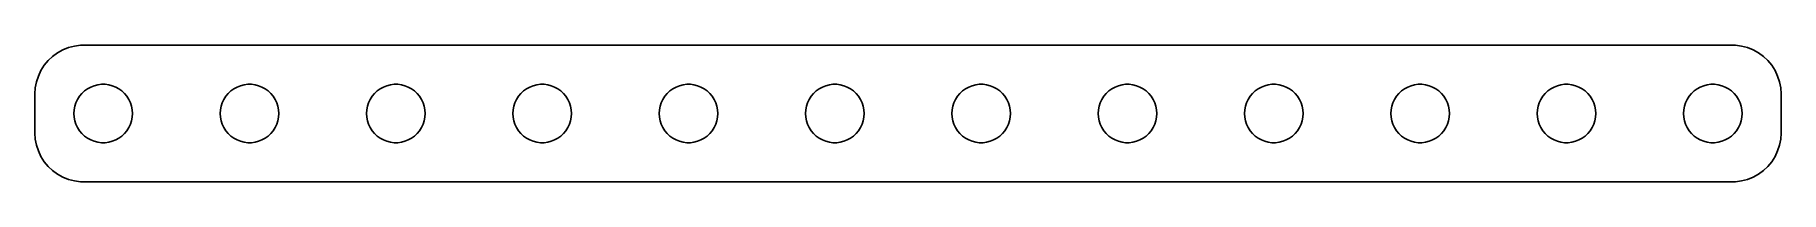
# Model space of a CAD drawing. Header units: metres. Extents: x -44.8 to 44.8, y -3.5 to 3.5.
import ezdxf

# ---------------------------------------------------------------- set-up
doc = ezdxf.new("R2010")
doc.units = ezdxf.units.M

msp = doc.modelspace()

# ---------------------------------------------------------------- linework, layer by layer
for p, q in [((-44.0724, 2.71136), (-44.2725, 2.46945)), ((-43.8436, 2.92627), (-44.0724, 2.71136)), ((-43.5896, 3.11081), (-43.8436, 2.92627)), ((-43.3144, 3.26205), (-43.5896, 3.11081)), ((-43.0225, 3.37764), (-43.3144, 3.26205)), ((-42.7184, 3.4557), (-43.0225, 3.37764)), ((-42.407, 3.49506), (-42.7184, 3.4557)), ((42.407, 3.49506), (-42.407, 3.49506)), ((42.7184, 3.4557), (42.407, 3.49506)), ((43.0225, 3.37764), (42.7184, 3.4557)), ((43.3144, 3.26205), (43.0225, 3.37764)), ((43.5896, 3.11081), (43.3144, 3.26205)), ((43.8436, 2.92627), (43.5896, 3.11081)), ((44.0724, 2.71136), (43.8436, 2.92627)), ((44.2725, 2.46945), (44.0724, 2.71136)), ((-44.5744, 1.9203), (-44.6714, 1.62172)), ((-44.4408, 2.20438), (-44.5744, 1.9203)), ((-44.2725, 2.46945), (-44.4408, 2.20438)), ((44.4408, 2.20438), (44.2725, 2.46945)), ((44.5744, 1.9203), (44.4408, 2.20438)), ((44.6714, 1.62172), (44.5744, 1.9203)), ((-44.7303, 1.31332), (-44.75, 1)), ((-44.75, 1), (-44.75, -1)), ((-44.6714, 1.62172), (-44.7303, 1.31332)), ((-42.4635, 0.881668), (-42.3434, 1.02681)), ((-42.3434, 1.02681), (-42.2061, 1.15576)), ((-42.2061, 1.15576), (-42.0537, 1.26648)), ((-42.0537, 1.26648), (-41.8887, 1.35724)), ((-41.8887, 1.35724), (-41.7135, 1.42657)), ((-41.7135, 1.42657), (-41.5311, 1.47342)), ((-41.5311, 1.47342), (-41.3442, 1.49704)), ((-41.3442, 1.49704), (-41.1558, 1.49704)), ((-41.1558, 1.49704), (-40.9689, 1.47342)), ((-40.9689, 1.47342), (-40.7865, 1.42657)), ((-40.7865, 1.42657), (-40.6113, 1.35724)), ((-40.6113, 1.35724), (-40.4463, 1.26648)), ((-40.4463, 1.26648), (-40.2939, 1.15576)), ((-40.2939, 1.15576), (-40.1565, 1.02681)), ((-40.1565, 1.02681), (-40.0365, 0.881668)), ((-34.9635, 0.881668), (-34.8434, 1.02681)), ((-34.8434, 1.02681), (-34.7061, 1.15576)), ((-34.7061, 1.15576), (-34.5537, 1.26648)), ((-34.5537, 1.26648), (-34.3887, 1.35724)), ((-34.3887, 1.35724), (-34.2135, 1.42657)), ((-34.2135, 1.42657), (-34.0311, 1.47342)), ((-34.0311, 1.47342), (-33.8442, 1.49704)), ((-33.8442, 1.49704), (-33.6558, 1.49704)), ((-33.6558, 1.49704), (-33.4689, 1.47342)), ((-33.4689, 1.47342), (-33.2865, 1.42657)), ((-33.2865, 1.42657), (-33.1113, 1.35724)), ((-33.1113, 1.35724), (-32.9463, 1.26648)), ((-32.9463, 1.26648), (-32.7939, 1.15576)), ((-32.7939, 1.15576), (-32.6565, 1.02681)), ((-32.6565, 1.02681), (-32.5365, 0.881668)), ((-27.4635, 0.881668), (-27.3434, 1.02681)), ((-27.3434, 1.02681), (-27.2061, 1.15576)), ((-27.2061, 1.15576), (-27.0537, 1.26648)), ((-27.0537, 1.26648), (-26.8887, 1.35724)), ((-26.8887, 1.35724), (-26.7135, 1.42657)), ((-26.7135, 1.42657), (-26.5311, 1.47342)), ((-26.5311, 1.47342), (-26.3442, 1.49704)), ((-26.3442, 1.49704), (-26.1558, 1.49704)), ((-26.1558, 1.49704), (-25.9689, 1.47342)), ((-25.9689, 1.47342), (-25.7865, 1.42657)), ((-25.7865, 1.42657), (-25.6113, 1.35724)), ((-25.6113, 1.35724), (-25.4463, 1.26648)), ((-25.4463, 1.26648), (-25.2939, 1.15576)), ((-25.2939, 1.15576), (-25.1565, 1.02681)), ((-25.1565, 1.02681), (-25.0365, 0.881668)), ((-19.9635, 0.881668), (-19.8434, 1.02681)), ((-19.8434, 1.02681), (-19.7061, 1.15576)), ((-19.7061, 1.15576), (-19.5537, 1.26648)), ((-19.5537, 1.26648), (-19.3887, 1.35724)), ((-19.3887, 1.35724), (-19.2135, 1.42657)), ((-19.2135, 1.42657), (-19.0311, 1.47342)), ((-19.0311, 1.47342), (-18.8442, 1.49704)), ((-18.8442, 1.49704), (-18.6558, 1.49704)), ((-18.6558, 1.49704), (-18.4689, 1.47342)), ((-18.4689, 1.47342), (-18.2865, 1.42657)), ((-18.2865, 1.42657), (-18.1113, 1.35724)), ((-18.1113, 1.35724), (-17.9463, 1.26648)), ((-17.9463, 1.26648), (-17.7939, 1.15576)), ((-17.7939, 1.15576), (-17.6565, 1.02681)), ((-17.6565, 1.02681), (-17.5365, 0.881668)), ((-12.4635, 0.881668), (-12.3434, 1.02681)), ((-12.3434, 1.02681), (-12.2061, 1.15576)), ((-12.2061, 1.15576), (-12.0537, 1.26648)), ((-12.0537, 1.26648), (-11.8887, 1.35724)), ((-11.8887, 1.35724), (-11.7135, 1.42657)), ((-11.7135, 1.42657), (-11.5311, 1.47342)), ((-11.5311, 1.47342), (-11.3442, 1.49704)), ((-11.3442, 1.49704), (-11.1558, 1.49704)), ((-11.1558, 1.49704), (-10.9689, 1.47342)), ((-10.9689, 1.47342), (-10.7865, 1.42657)), ((-10.7865, 1.42657), (-10.6113, 1.35724)), ((-10.6113, 1.35724), (-10.4463, 1.26648)), ((-10.4463, 1.26648), (-10.2939, 1.15576)), ((-10.2939, 1.15576), (-10.1565, 1.02681)), ((-10.1565, 1.02681), (-10.0365, 0.881668)), ((-4.96352, 0.881668), (-4.84344, 1.02681)), ((-4.84344, 1.02681), (-4.70613, 1.15576)), ((-4.70613, 1.15576), (-4.55373, 1.26648)), ((-4.55373, 1.26648), (-4.38866, 1.35724)), ((-4.38866, 1.35724), (-4.21352, 1.42657)), ((-4.21352, 1.42657), (-4.03107, 1.47342)), ((-4.03107, 1.47342), (-3.84418, 1.49704)), ((-3.84418, 1.49704), (-3.65581, 1.49704)), ((-3.65581, 1.49704), (-3.46892, 1.47342)), ((-3.46892, 1.47342), (-3.28647, 1.42657)), ((-3.28647, 1.42657), (-3.11133, 1.35724)), ((-3.11133, 1.35724), (-2.94626, 1.26648)), ((-2.94626, 1.26648), (-2.79385, 1.15576)), ((-2.79385, 1.15576), (-2.65654, 1.02681)), ((-2.65654, 1.02681), (-2.53647, 0.881668)), ((2.53647, 0.881668), (2.65654, 1.02681)), ((2.65654, 1.02681), (2.79385, 1.15576)), ((2.79385, 1.15576), (2.94626, 1.26648)), ((2.94626, 1.26648), (3.11133, 1.35724)), ((3.11133, 1.35724), (3.28647, 1.42657)), ((3.28647, 1.42657), (3.46892, 1.47342)), ((3.46892, 1.47342), (3.65581, 1.49704)), ((3.65581, 1.49704), (3.84418, 1.49704)), ((3.84418, 1.49704), (4.03107, 1.47342)), ((4.03107, 1.47342), (4.21352, 1.42657)), ((4.21352, 1.42657), (4.38866, 1.35724)), ((4.38866, 1.35724), (4.55373, 1.26648)), ((4.55373, 1.26648), (4.70613, 1.15576)), ((4.70613, 1.15576), (4.84344, 1.02681)), ((4.84344, 1.02681), (4.96352, 0.881668)), ((10.0365, 0.881668), (10.1565, 1.02681)), ((10.1565, 1.02681), (10.2939, 1.15576)), ((10.2939, 1.15576), (10.4463, 1.26648)), ((10.4463, 1.26648), (10.6113, 1.35724)), ((10.6113, 1.35724), (10.7865, 1.42657)), ((10.7865, 1.42657), (10.9689, 1.47342)), ((10.9689, 1.47342), (11.1558, 1.49704)), ((11.1558, 1.49704), (11.3442, 1.49704)), ((11.3442, 1.49704), (11.5311, 1.47342)), ((11.5311, 1.47342), (11.7135, 1.42657)), ((11.7135, 1.42657), (11.8887, 1.35724)), ((11.8887, 1.35724), (12.0537, 1.26648)), ((12.0537, 1.26648), (12.2061, 1.15576)), ((12.2061, 1.15576), (12.3434, 1.02681)), ((12.3434, 1.02681), (12.4635, 0.881668)), ((17.5365, 0.881668), (17.6565, 1.02681)), ((17.6565, 1.02681), (17.7939, 1.15576)), ((17.7939, 1.15576), (17.9463, 1.26648)), ((17.9463, 1.26648), (18.1113, 1.35724)), ((18.1113, 1.35724), (18.2865, 1.42657)), ((18.2865, 1.42657), (18.4689, 1.47342)), ((18.4689, 1.47342), (18.6558, 1.49704)), ((18.6558, 1.49704), (18.8442, 1.49704)), ((18.8442, 1.49704), (19.0311, 1.47342)), ((19.0311, 1.47342), (19.2135, 1.42657)), ((19.2135, 1.42657), (19.3887, 1.35724)), ((19.3887, 1.35724), (19.5537, 1.26648)), ((19.5537, 1.26648), (19.7061, 1.15576)), ((19.7061, 1.15576), (19.8434, 1.02681)), ((19.8434, 1.02681), (19.9635, 0.881668)), ((25.0365, 0.881668), (25.1565, 1.02681)), ((25.1565, 1.02681), (25.2939, 1.15576)), ((25.2939, 1.15576), (25.4463, 1.26648)), ((25.4463, 1.26648), (25.6113, 1.35724)), ((25.6113, 1.35724), (25.7865, 1.42657)), ((25.7865, 1.42657), (25.9689, 1.47342)), ((25.9689, 1.47342), (26.1558, 1.49704)), ((26.1558, 1.49704), (26.3442, 1.49704)), ((26.3442, 1.49704), (26.5311, 1.47342)), ((26.5311, 1.47342), (26.7135, 1.42657)), ((26.7135, 1.42657), (26.8887, 1.35724)), ((26.8887, 1.35724), (27.0537, 1.26648)), ((27.0537, 1.26648), (27.2061, 1.15576)), ((27.2061, 1.15576), (27.3434, 1.02681)), ((27.3434, 1.02681), (27.4635, 0.881668)), ((32.5365, 0.881668), (32.6565, 1.02681)), ((32.6565, 1.02681), (32.7939, 1.15576)), ((32.7939, 1.15576), (32.9463, 1.26648)), ((32.9463, 1.26648), (33.1113, 1.35724)), ((33.1113, 1.35724), (33.2865, 1.42657)), ((33.2865, 1.42657), (33.4689, 1.47342)), ((33.4689, 1.47342), (33.6558, 1.49704)), ((33.6558, 1.49704), (33.8442, 1.49704)), ((33.8442, 1.49704), (34.0311, 1.47342)), ((34.0311, 1.47342), (34.2135, 1.42657)), ((34.2135, 1.42657), (34.3887, 1.35724)), ((34.3887, 1.35724), (34.5537, 1.26648)), ((34.5537, 1.26648), (34.7061, 1.15576)), ((34.7061, 1.15576), (34.8434, 1.02681)), ((34.8434, 1.02681), (34.9635, 0.881668)), ((40.0365, 0.881668), (40.1565, 1.02681)), ((40.1565, 1.02681), (40.2939, 1.15576)), ((40.2939, 1.15576), (40.4463, 1.26648)), ((40.4463, 1.26648), (40.6113, 1.35724)), ((40.6113, 1.35724), (40.7865, 1.42657)), ((40.7865, 1.42657), (40.9689, 1.47342)), ((40.9689, 1.47342), (41.1558, 1.49704)), ((41.1558, 1.49704), (41.3442, 1.49704)), ((41.3442, 1.49704), (41.5311, 1.47342)), ((41.5311, 1.47342), (41.7135, 1.42657)), ((41.7135, 1.42657), (41.8887, 1.35724)), ((41.8887, 1.35724), (42.0537, 1.26648)), ((42.0537, 1.26648), (42.2061, 1.15576)), ((42.2061, 1.15576), (42.3434, 1.02681)), ((42.3434, 1.02681), (42.4635, 0.881668)), ((44.7303, 1.31332), (44.6714, 1.62172)), ((44.75, 1), (44.7303, 1.31332)), ((44.75, -1), (44.75, 1)), ((-42.75, 0), (-42.7382, 0.187988)), ((-42.7382, -0.187988), (-42.75, 0)), ((-42.7382, 0.187988), (-42.7029, 0.373032)), ((-42.7029, 0.373032), (-42.6447, 0.552185)), ((-42.6447, 0.552185), (-42.5645, 0.722626)), ((-42.5645, 0.722626), (-42.4635, 0.881668)), ((-40.0365, 0.881668), (-39.9355, 0.722626)), ((-39.9355, 0.722626), (-39.8553, 0.552185)), ((-39.8553, 0.552185), (-39.7971, 0.373032)), ((-39.7971, 0.373032), (-39.7618, 0.187988)), ((-39.7618, 0.187988), (-39.75, 0)), ((-39.75, 0), (-39.7618, -0.187988)), ((-35.25, 0), (-35.2382, 0.187988)), ((-35.2382, -0.187988), (-35.25, 0)), ((-35.2382, 0.187988), (-35.2029, 0.373032)), ((-35.2029, 0.373032), (-35.1447, 0.552185)), ((-35.1447, 0.552185), (-35.0645, 0.722626)), ((-35.0645, 0.722626), (-34.9635, 0.881668)), ((-32.5365, 0.881668), (-32.4355, 0.722626)), ((-32.4355, 0.722626), (-32.3553, 0.552185)), ((-32.3553, 0.552185), (-32.2971, 0.373032)), ((-32.2971, 0.373032), (-32.2618, 0.187988)), ((-32.2618, 0.187988), (-32.25, 0)), ((-32.25, 0), (-32.2618, -0.187988)), ((-27.75, 0), (-27.7382, 0.187988)), ((-27.7382, -0.187988), (-27.75, 0)), ((-27.7382, 0.187988), (-27.7029, 0.373032)), ((-27.7029, 0.373032), (-27.6447, 0.552185)), ((-27.6447, 0.552185), (-27.5645, 0.722626)), ((-27.5645, 0.722626), (-27.4635, 0.881668)), ((-25.0365, 0.881668), (-24.9355, 0.722626)), ((-24.9355, 0.722626), (-24.8553, 0.552185)), ((-24.8553, 0.552185), (-24.7971, 0.373032)), ((-24.7971, 0.373032), (-24.7618, 0.187988)), ((-24.7618, 0.187988), (-24.75, 0)), ((-24.75, 0), (-24.7618, -0.187988)), ((-20.25, 0), (-20.2382, 0.187988)), ((-20.2382, -0.187988), (-20.25, 0)), ((-20.2382, 0.187988), (-20.2029, 0.373032)), ((-20.2029, 0.373032), (-20.1447, 0.552185)), ((-20.1447, 0.552185), (-20.0645, 0.722626)), ((-20.0645, 0.722626), (-19.9635, 0.881668)), ((-17.5365, 0.881668), (-17.4355, 0.722626)), ((-17.4355, 0.722626), (-17.3553, 0.552185)), ((-17.3553, 0.552185), (-17.2971, 0.373032)), ((-17.2971, 0.373032), (-17.2618, 0.187988)), ((-17.2618, 0.187988), (-17.25, 0)), ((-17.25, 0), (-17.2618, -0.187988)), ((-12.75, 0), (-12.7382, 0.187988)), ((-12.7382, -0.187988), (-12.75, 0)), ((-12.7382, 0.187988), (-12.7029, 0.373032)), ((-12.7029, 0.373032), (-12.6447, 0.552185)), ((-12.6447, 0.552185), (-12.5645, 0.722626)), ((-12.5645, 0.722626), (-12.4635, 0.881668)), ((-10.0365, 0.881668), (-9.93553, 0.722626)), ((-9.93553, 0.722626), (-9.85533, 0.552185)), ((-9.85533, 0.552185), (-9.79712, 0.373032)), ((-9.79712, 0.373032), (-9.76183, 0.187988)), ((-9.76183, 0.187988), (-9.75, 0)), ((-9.75, 0), (-9.76183, -0.187988)), ((-5.25, 0), (-5.23816, 0.187988)), ((-5.23816, -0.187988), (-5.25, 0)), ((-5.23816, 0.187988), (-5.20287, 0.373032)), ((-5.20287, 0.373032), (-5.14465, 0.552185)), ((-5.14465, 0.552185), (-5.06445, 0.722626)), ((-5.06445, 0.722626), (-4.96352, 0.881668)), ((-2.53647, 0.881668), (-2.43553, 0.722626)), ((-2.43553, 0.722626), (-2.35533, 0.552185)), ((-2.35533, 0.552185), (-2.29712, 0.373032)), ((-2.29712, 0.373032), (-2.26183, 0.187988)), ((-2.26183, 0.187988), (-2.25, 0)), ((-2.25, 0), (-2.26183, -0.187988)), ((2.25, 0), (2.26183, 0.187988)), ((2.26183, -0.187988), (2.25, 0)), ((2.26183, 0.187988), (2.29712, 0.373032)), ((2.29712, 0.373032), (2.35533, 0.552185)), ((2.35533, 0.552185), (2.43553, 0.722626)), ((2.43553, 0.722626), (2.53647, 0.881668)), ((4.96352, 0.881668), (5.06445, 0.722626)), ((5.06445, 0.722626), (5.14465, 0.552185)), ((5.14465, 0.552185), (5.20287, 0.373032)), ((5.20287, 0.373032), (5.23816, 0.187988)), ((5.23816, 0.187988), (5.25, 0)), ((5.25, 0), (5.23816, -0.187988)), ((9.75, 0), (9.76183, 0.187988)), ((9.76183, -0.187988), (9.75, 0)), ((9.76183, 0.187988), (9.79712, 0.373032)), ((9.79712, 0.373032), (9.85533, 0.552185)), ((9.85533, 0.552185), (9.93553, 0.722626)), ((9.93553, 0.722626), (10.0365, 0.881668)), ((12.4635, 0.881668), (12.5645, 0.722626)), ((12.5645, 0.722626), (12.6447, 0.552185)), ((12.6447, 0.552185), (12.7029, 0.373032)), ((12.7029, 0.373032), (12.7382, 0.187988)), ((12.7382, 0.187988), (12.75, 0)), ((12.75, 0), (12.7382, -0.187988)), ((17.25, 0), (17.2618, 0.187988)), ((17.2618, -0.187988), (17.25, 0)), ((17.2618, 0.187988), (17.2971, 0.373032)), ((17.2971, 0.373032), (17.3553, 0.552185)), ((17.3553, 0.552185), (17.4355, 0.722626)), ((17.4355, 0.722626), (17.5365, 0.881668)), ((19.9635, 0.881668), (20.0645, 0.722626)), ((20.0645, 0.722626), (20.1447, 0.552185)), ((20.1447, 0.552185), (20.2029, 0.373032)), ((20.2029, 0.373032), (20.2382, 0.187988)), ((20.2382, 0.187988), (20.25, 0)), ((20.25, 0), (20.2382, -0.187988)), ((24.75, 0), (24.7618, 0.187988)), ((24.7618, -0.187988), (24.75, 0)), ((24.7618, 0.187988), (24.7971, 0.373032)), ((24.7971, 0.373032), (24.8553, 0.552185)), ((24.8553, 0.552185), (24.9355, 0.722626)), ((24.9355, 0.722626), (25.0365, 0.881668)), ((27.4635, 0.881668), (27.5645, 0.722626)), ((27.5645, 0.722626), (27.6447, 0.552185)), ((27.6447, 0.552185), (27.7029, 0.373032)), ((27.7029, 0.373032), (27.7382, 0.187988)), ((27.7382, 0.187988), (27.75, 0)), ((27.75, 0), (27.7382, -0.187988)), ((32.25, 0), (32.2618, 0.187988)), ((32.2618, -0.187988), (32.25, 0)), ((32.2618, 0.187988), (32.2971, 0.373032)), ((32.2971, 0.373032), (32.3553, 0.552185)), ((32.3553, 0.552185), (32.4355, 0.722626)), ((32.4355, 0.722626), (32.5365, 0.881668)), ((34.9635, 0.881668), (35.0645, 0.722626)), ((35.0645, 0.722626), (35.1447, 0.552185)), ((35.1447, 0.552185), (35.2029, 0.373032)), ((35.2029, 0.373032), (35.2382, 0.187988)), ((35.2382, 0.187988), (35.25, 0)), ((35.25, 0), (35.2382, -0.187988)), ((39.75, 0), (39.7618, 0.187988)), ((39.7618, -0.187988), (39.75, 0)), ((39.7618, 0.187988), (39.7971, 0.373032)), ((39.7971, 0.373032), (39.8553, 0.552185)), ((39.8553, 0.552185), (39.9355, 0.722626)), ((39.9355, 0.722626), (40.0365, 0.881668)), ((42.4635, 0.881668), (42.5645, 0.722626)), ((42.5645, 0.722626), (42.6447, 0.552185)), ((42.6447, 0.552185), (42.7029, 0.373032)), ((42.7029, 0.373032), (42.7382, 0.187988)), ((42.7382, 0.187988), (42.75, 0)), ((42.75, 0), (42.7382, -0.187988)), ((-42.7029, -0.373032), (-42.7382, -0.187988)), ((-42.6447, -0.552185), (-42.7029, -0.373032)), ((-42.5645, -0.722626), (-42.6447, -0.552185)), ((-42.4635, -0.881668), (-42.5645, -0.722626)), ((-42.3434, -1.02681), (-42.4635, -0.881668)), ((-40.0365, -0.881668), (-40.1565, -1.02681)), ((-39.9355, -0.722626), (-40.0365, -0.881668)), ((-39.8553, -0.552185), (-39.9355, -0.722626)), ((-39.7971, -0.373032), (-39.8553, -0.552185)), ((-39.7618, -0.187988), (-39.7971, -0.373032)), ((-35.2029, -0.373032), (-35.2382, -0.187988)), ((-35.1447, -0.552185), (-35.2029, -0.373032)), ((-35.0645, -0.722626), (-35.1447, -0.552185)), ((-34.9635, -0.881668), (-35.0645, -0.722626)), ((-34.8434, -1.02681), (-34.9635, -0.881668)), ((-32.5365, -0.881668), (-32.6565, -1.02681)), ((-32.4355, -0.722626), (-32.5365, -0.881668)), ((-32.3553, -0.552185), (-32.4355, -0.722626)), ((-32.2971, -0.373032), (-32.3553, -0.552185)), ((-32.2618, -0.187988), (-32.2971, -0.373032)), ((-27.7029, -0.373032), (-27.7382, -0.187988)), ((-27.6447, -0.552185), (-27.7029, -0.373032)), ((-27.5645, -0.722626), (-27.6447, -0.552185)), ((-27.4635, -0.881668), (-27.5645, -0.722626)), ((-27.3434, -1.02681), (-27.4635, -0.881668)), ((-25.0365, -0.881668), (-25.1565, -1.02681)), ((-24.9355, -0.722626), (-25.0365, -0.881668)), ((-24.8553, -0.552185), (-24.9355, -0.722626)), ((-24.7971, -0.373032), (-24.8553, -0.552185)), ((-24.7618, -0.187988), (-24.7971, -0.373032)), ((-20.2029, -0.373032), (-20.2382, -0.187988)), ((-20.1447, -0.552185), (-20.2029, -0.373032)), ((-20.0645, -0.722626), (-20.1447, -0.552185)), ((-19.9635, -0.881668), (-20.0645, -0.722626)), ((-19.8434, -1.02681), (-19.9635, -0.881668)), ((-17.5365, -0.881668), (-17.6565, -1.02681)), ((-17.4355, -0.722626), (-17.5365, -0.881668)), ((-17.3553, -0.552185), (-17.4355, -0.722626)), ((-17.2971, -0.373032), (-17.3553, -0.552185)), ((-17.2618, -0.187988), (-17.2971, -0.373032)), ((-12.7029, -0.373032), (-12.7382, -0.187988)), ((-12.6447, -0.552185), (-12.7029, -0.373032)), ((-12.5645, -0.722626), (-12.6447, -0.552185)), ((-12.4635, -0.881668), (-12.5645, -0.722626)), ((-12.3434, -1.02681), (-12.4635, -0.881668)), ((-10.0365, -0.881668), (-10.1565, -1.02681)), ((-9.93553, -0.722626), (-10.0365, -0.881668)), ((-9.85533, -0.552185), (-9.93553, -0.722626)), ((-9.79712, -0.373032), (-9.85533, -0.552185)), ((-9.76183, -0.187988), (-9.79712, -0.373032)), ((-5.20287, -0.373032), (-5.23816, -0.187988)), ((-5.14465, -0.552185), (-5.20287, -0.373032)), ((-5.06445, -0.722626), (-5.14465, -0.552185)), ((-4.96352, -0.881668), (-5.06445, -0.722626)), ((-4.84344, -1.02681), (-4.96352, -0.881668)), ((-2.53647, -0.881668), (-2.65654, -1.02681)), ((-2.43553, -0.722626), (-2.53647, -0.881668)), ((-2.35533, -0.552185), (-2.43553, -0.722626)), ((-2.29712, -0.373032), (-2.35533, -0.552185)), ((-2.26183, -0.187988), (-2.29712, -0.373032)), ((2.29712, -0.373032), (2.26183, -0.187988)), ((2.35533, -0.552185), (2.29712, -0.373032)), ((2.43553, -0.722626), (2.35533, -0.552185)), ((2.53647, -0.881668), (2.43553, -0.722626)), ((2.65654, -1.02681), (2.53647, -0.881668)), ((4.96352, -0.881668), (4.84344, -1.02681)), ((5.06445, -0.722626), (4.96352, -0.881668)), ((5.14465, -0.552185), (5.06445, -0.722626)), ((5.20287, -0.373032), (5.14465, -0.552185)), ((5.23816, -0.187988), (5.20287, -0.373032)), ((9.79712, -0.373032), (9.76183, -0.187988)), ((9.85533, -0.552185), (9.79712, -0.373032)), ((9.93553, -0.722626), (9.85533, -0.552185)), ((10.0365, -0.881668), (9.93553, -0.722626)), ((10.1565, -1.02681), (10.0365, -0.881668)), ((12.4635, -0.881668), (12.3434, -1.02681)), ((12.5645, -0.722626), (12.4635, -0.881668)), ((12.6447, -0.552185), (12.5645, -0.722626)), ((12.7029, -0.373032), (12.6447, -0.552185)), ((12.7382, -0.187988), (12.7029, -0.373032)), ((17.2971, -0.373032), (17.2618, -0.187988)), ((17.3553, -0.552185), (17.2971, -0.373032)), ((17.4355, -0.722626), (17.3553, -0.552185)), ((17.5365, -0.881668), (17.4355, -0.722626)), ((17.6565, -1.02681), (17.5365, -0.881668)), ((19.9635, -0.881668), (19.8434, -1.02681)), ((20.0645, -0.722626), (19.9635, -0.881668)), ((20.1447, -0.552185), (20.0645, -0.722626)), ((20.2029, -0.373032), (20.1447, -0.552185)), ((20.2382, -0.187988), (20.2029, -0.373032)), ((24.7971, -0.373032), (24.7618, -0.187988)), ((24.8553, -0.552185), (24.7971, -0.373032)), ((24.9355, -0.722626), (24.8553, -0.552185)), ((25.0365, -0.881668), (24.9355, -0.722626)), ((25.1565, -1.02681), (25.0365, -0.881668)), ((27.4635, -0.881668), (27.3434, -1.02681)), ((27.5645, -0.722626), (27.4635, -0.881668)), ((27.6447, -0.552185), (27.5645, -0.722626)), ((27.7029, -0.373032), (27.6447, -0.552185)), ((27.7382, -0.187988), (27.7029, -0.373032)), ((32.2971, -0.373032), (32.2618, -0.187988)), ((32.3553, -0.552185), (32.2971, -0.373032)), ((32.4355, -0.722626), (32.3553, -0.552185)), ((32.5365, -0.881668), (32.4355, -0.722626)), ((32.6565, -1.02681), (32.5365, -0.881668)), ((34.9635, -0.881668), (34.8434, -1.02681)), ((35.0645, -0.722626), (34.9635, -0.881668)), ((35.1447, -0.552185), (35.0645, -0.722626)), ((35.2029, -0.373032), (35.1447, -0.552185)), ((35.2382, -0.187988), (35.2029, -0.373032)), ((39.7971, -0.373032), (39.7618, -0.187988)), ((39.8553, -0.552185), (39.7971, -0.373032)), ((39.9355, -0.722626), (39.8553, -0.552185)), ((40.0365, -0.881668), (39.9355, -0.722626)), ((40.1565, -1.02681), (40.0365, -0.881668)), ((42.4635, -0.881668), (42.3434, -1.02681)), ((42.5645, -0.722626), (42.4635, -0.881668)), ((42.6447, -0.552185), (42.5645, -0.722626)), ((42.7029, -0.373032), (42.6447, -0.552185)), ((42.7382, -0.187988), (42.7029, -0.373032)), ((-44.75, -1), (-44.7303, -1.31332)), ((-44.7303, -1.31332), (-44.6714, -1.62172)), ((-44.6714, -1.62172), (-44.5744, -1.9203)), ((-42.2061, -1.15576), (-42.3434, -1.02681)), ((-42.0537, -1.26648), (-42.2061, -1.15576)), ((-41.8887, -1.35724), (-42.0537, -1.26648)), ((-41.7135, -1.42657), (-41.8887, -1.35724)), ((-41.5311, -1.47342), (-41.7135, -1.42657)), ((-41.3442, -1.49704), (-41.5311, -1.47342)), ((-41.1558, -1.49704), (-41.3442, -1.49704)), ((-40.9689, -1.47342), (-41.1558, -1.49704)), ((-40.7865, -1.42657), (-40.9689, -1.47342)), ((-40.6113, -1.35724), (-40.7865, -1.42657)), ((-40.4463, -1.26648), (-40.6113, -1.35724)), ((-40.2939, -1.15576), (-40.4463, -1.26648)), ((-40.1565, -1.02681), (-40.2939, -1.15576)), ((-34.7061, -1.15576), (-34.8434, -1.02681)), ((-34.5537, -1.26648), (-34.7061, -1.15576)), ((-34.3887, -1.35724), (-34.5537, -1.26648)), ((-34.2135, -1.42657), (-34.3887, -1.35724)), ((-34.0311, -1.47342), (-34.2135, -1.42657)), ((-33.8442, -1.49704), (-34.0311, -1.47342)), ((-33.6558, -1.49704), (-33.8442, -1.49704)), ((-33.4689, -1.47342), (-33.6558, -1.49704)), ((-33.2865, -1.42657), (-33.4689, -1.47342)), ((-33.1113, -1.35724), (-33.2865, -1.42657)), ((-32.9463, -1.26648), (-33.1113, -1.35724)), ((-32.7939, -1.15576), (-32.9463, -1.26648)), ((-32.6565, -1.02681), (-32.7939, -1.15576)), ((-27.2061, -1.15576), (-27.3434, -1.02681)), ((-27.0537, -1.26648), (-27.2061, -1.15576)), ((-26.8887, -1.35724), (-27.0537, -1.26648)), ((-26.7135, -1.42657), (-26.8887, -1.35724)), ((-26.5311, -1.47342), (-26.7135, -1.42657)), ((-26.3442, -1.49704), (-26.5311, -1.47342)), ((-26.1558, -1.49704), (-26.3442, -1.49704)), ((-25.9689, -1.47342), (-26.1558, -1.49704)), ((-25.7865, -1.42657), (-25.9689, -1.47342)), ((-25.6113, -1.35724), (-25.7865, -1.42657)), ((-25.4463, -1.26648), (-25.6113, -1.35724)), ((-25.2939, -1.15576), (-25.4463, -1.26648)), ((-25.1565, -1.02681), (-25.2939, -1.15576)), ((-19.7061, -1.15576), (-19.8434, -1.02681)), ((-19.5537, -1.26648), (-19.7061, -1.15576)), ((-19.3887, -1.35724), (-19.5537, -1.26648)), ((-19.2135, -1.42657), (-19.3887, -1.35724)), ((-19.0311, -1.47342), (-19.2135, -1.42657)), ((-18.8442, -1.49704), (-19.0311, -1.47342)), ((-18.6558, -1.49704), (-18.8442, -1.49704)), ((-18.4689, -1.47342), (-18.6558, -1.49704)), ((-18.2865, -1.42657), (-18.4689, -1.47342)), ((-18.1113, -1.35724), (-18.2865, -1.42657)), ((-17.9463, -1.26648), (-18.1113, -1.35724)), ((-17.7939, -1.15576), (-17.9463, -1.26648)), ((-17.6565, -1.02681), (-17.7939, -1.15576)), ((-12.2061, -1.15576), (-12.3434, -1.02681)), ((-12.0537, -1.26648), (-12.2061, -1.15576)), ((-11.8887, -1.35724), (-12.0537, -1.26648)), ((-11.7135, -1.42657), (-11.8887, -1.35724)), ((-11.5311, -1.47342), (-11.7135, -1.42657)), ((-11.3442, -1.49704), (-11.5311, -1.47342)), ((-11.1558, -1.49704), (-11.3442, -1.49704)), ((-10.9689, -1.47342), (-11.1558, -1.49704)), ((-10.7865, -1.42657), (-10.9689, -1.47342)), ((-10.6113, -1.35724), (-10.7865, -1.42657)), ((-10.4463, -1.26648), (-10.6113, -1.35724)), ((-10.2939, -1.15576), (-10.4463, -1.26648)), ((-10.1565, -1.02681), (-10.2939, -1.15576)), ((-4.70613, -1.15576), (-4.84344, -1.02681)), ((-4.55373, -1.26648), (-4.70613, -1.15576)), ((-4.38866, -1.35724), (-4.55373, -1.26648)), ((-4.21352, -1.42657), (-4.38866, -1.35724)), ((-4.03107, -1.47342), (-4.21352, -1.42657)), ((-3.84418, -1.49704), (-4.03107, -1.47342)), ((-3.65581, -1.49704), (-3.84418, -1.49704)), ((-3.46892, -1.47342), (-3.65581, -1.49704)), ((-3.28647, -1.42657), (-3.46892, -1.47342)), ((-3.11133, -1.35724), (-3.28647, -1.42657)), ((-2.94626, -1.26648), (-3.11133, -1.35724)), ((-2.79385, -1.15576), (-2.94626, -1.26648)), ((-2.65654, -1.02681), (-2.79385, -1.15576)), ((2.79385, -1.15576), (2.65654, -1.02681)), ((2.94626, -1.26648), (2.79385, -1.15576)), ((3.11133, -1.35724), (2.94626, -1.26648)), ((3.28647, -1.42657), (3.11133, -1.35724)), ((3.46892, -1.47342), (3.28647, -1.42657)), ((3.65581, -1.49704), (3.46892, -1.47342)), ((3.84418, -1.49704), (3.65581, -1.49704)), ((4.03107, -1.47342), (3.84418, -1.49704)), ((4.21352, -1.42657), (4.03107, -1.47342)), ((4.38866, -1.35724), (4.21352, -1.42657)), ((4.55373, -1.26648), (4.38866, -1.35724)), ((4.70613, -1.15576), (4.55373, -1.26648)), ((4.84344, -1.02681), (4.70613, -1.15576)), ((10.2939, -1.15576), (10.1565, -1.02681)), ((10.4463, -1.26648), (10.2939, -1.15576)), ((10.6113, -1.35724), (10.4463, -1.26648)), ((10.7865, -1.42657), (10.6113, -1.35724)), ((10.9689, -1.47342), (10.7865, -1.42657)), ((11.1558, -1.49704), (10.9689, -1.47342)), ((11.3442, -1.49704), (11.1558, -1.49704)), ((11.5311, -1.47342), (11.3442, -1.49704)), ((11.7135, -1.42657), (11.5311, -1.47342)), ((11.8887, -1.35724), (11.7135, -1.42657)), ((12.0537, -1.26648), (11.8887, -1.35724)), ((12.2061, -1.15576), (12.0537, -1.26648)), ((12.3434, -1.02681), (12.2061, -1.15576)), ((17.7939, -1.15576), (17.6565, -1.02681)), ((17.9463, -1.26648), (17.7939, -1.15576)), ((18.1113, -1.35724), (17.9463, -1.26648)), ((18.2865, -1.42657), (18.1113, -1.35724)), ((18.4689, -1.47342), (18.2865, -1.42657)), ((18.6558, -1.49704), (18.4689, -1.47342)), ((18.8442, -1.49704), (18.6558, -1.49704)), ((19.0311, -1.47342), (18.8442, -1.49704)), ((19.2135, -1.42657), (19.0311, -1.47342)), ((19.3887, -1.35724), (19.2135, -1.42657)), ((19.5537, -1.26648), (19.3887, -1.35724)), ((19.7061, -1.15576), (19.5537, -1.26648)), ((19.8434, -1.02681), (19.7061, -1.15576)), ((25.2939, -1.15576), (25.1565, -1.02681)), ((25.4463, -1.26648), (25.2939, -1.15576)), ((25.6113, -1.35724), (25.4463, -1.26648)), ((25.7865, -1.42657), (25.6113, -1.35724)), ((25.9689, -1.47342), (25.7865, -1.42657)), ((26.1558, -1.49704), (25.9689, -1.47342)), ((26.3442, -1.49704), (26.1558, -1.49704)), ((26.5311, -1.47342), (26.3442, -1.49704)), ((26.7135, -1.42657), (26.5311, -1.47342)), ((26.8887, -1.35724), (26.7135, -1.42657)), ((27.0537, -1.26648), (26.8887, -1.35724)), ((27.2061, -1.15576), (27.0537, -1.26648)), ((27.3434, -1.02681), (27.2061, -1.15576)), ((32.7939, -1.15576), (32.6565, -1.02681)), ((32.9463, -1.26648), (32.7939, -1.15576)), ((33.1113, -1.35724), (32.9463, -1.26648)), ((33.2865, -1.42657), (33.1113, -1.35724)), ((33.4689, -1.47342), (33.2865, -1.42657)), ((33.6558, -1.49704), (33.4689, -1.47342)), ((33.8442, -1.49704), (33.6558, -1.49704)), ((34.0311, -1.47342), (33.8442, -1.49704)), ((34.2135, -1.42657), (34.0311, -1.47342)), ((34.3887, -1.35724), (34.2135, -1.42657)), ((34.5537, -1.26648), (34.3887, -1.35724)), ((34.7061, -1.15576), (34.5537, -1.26648)), ((34.8434, -1.02681), (34.7061, -1.15576)), ((40.2939, -1.15576), (40.1565, -1.02681)), ((40.4463, -1.26648), (40.2939, -1.15576)), ((40.6113, -1.35724), (40.4463, -1.26648)), ((40.7865, -1.42657), (40.6113, -1.35724)), ((40.9689, -1.47342), (40.7865, -1.42657)), ((41.1558, -1.49704), (40.9689, -1.47342)), ((41.3442, -1.49704), (41.1558, -1.49704)), ((41.5311, -1.47342), (41.3442, -1.49704)), ((41.7135, -1.42657), (41.5311, -1.47342)), ((41.8887, -1.35724), (41.7135, -1.42657)), ((42.0537, -1.26648), (41.8887, -1.35724)), ((42.2061, -1.15576), (42.0537, -1.26648)), ((42.3434, -1.02681), (42.2061, -1.15576)), ((44.5744, -1.9203), (44.6714, -1.62172)), ((44.6714, -1.62172), (44.7303, -1.31332)), ((44.7303, -1.31332), (44.75, -1)), ((-44.5744, -1.9203), (-44.4408, -2.20438)), ((-44.4408, -2.20438), (-44.2725, -2.46945)), ((-44.2725, -2.46945), (-44.0724, -2.71136)), ((44.0724, -2.71136), (44.2725, -2.46945)), ((44.2725, -2.46945), (44.4408, -2.20438)), ((44.4408, -2.20438), (44.5744, -1.9203)), ((-44.0724, -2.71136), (-43.8436, -2.92627)), ((-43.8436, -2.92627), (-43.5896, -3.11081)), ((-43.5896, -3.11081), (-43.3144, -3.26205)), ((-43.3144, -3.26205), (-43.0225, -3.37764)), ((-43.0225, -3.37764), (-42.7184, -3.4557)), ((-42.7184, -3.4557), (-42.407, -3.49506)), ((-42.407, -3.49506), (42.407, -3.49506)), ((42.407, -3.49506), (42.7184, -3.4557)), ((42.7184, -3.4557), (43.0225, -3.37764)), ((43.0225, -3.37764), (43.3144, -3.26205)), ((43.3144, -3.26205), (43.5896, -3.11081)), ((43.5896, -3.11081), (43.8436, -2.92627)), ((43.8436, -2.92627), (44.0724, -2.71136))]:
    msp.add_line(p, q)

doc.saveas('drawing.dxf')
